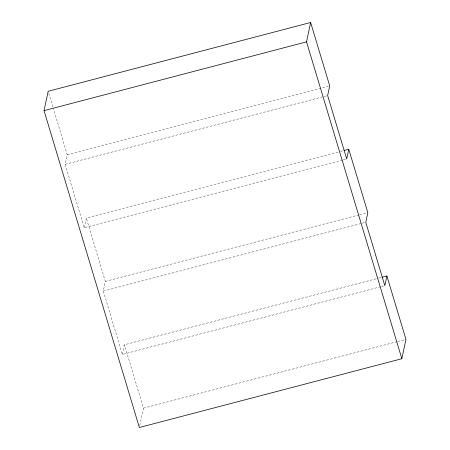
<?xml version="1.0" encoding="UTF-8"?>
<svg xmlns="http://www.w3.org/2000/svg" width="450" height="450" viewBox="0 0 450 450"><rect width="100%" height="100%" fill="white"/><g stroke="black" fill="none" stroke-linecap="round" stroke-linejoin="round"><path stroke-width="0.34" stroke-dasharray="2.25 1.69" d="M342.63 159.992L84.229 227.706L65.166 164.334L67.224 154.654L53.578 109.294M84.229 227.706L86.288 218.031L339.924 151.56M380.756 286.734L122.355 354.448L103.292 291.077L105.345 281.402L86.288 218.031M122.355 354.448L124.408 344.773L378.051 278.308M139.781 425.498L143.471 408.144L124.408 344.773M67.224 154.654L328.343 86.231M65.166 164.334L323.567 96.621M324.248 96.441L327.645 95.552M340.605 151.386L343.327 150.671M343.311 159.812L346.708 158.923M105.345 281.402L358.988 214.931M359.668 214.757L367.83 212.619M103.292 291.077L361.693 223.363M362.374 223.183L365.771 222.294M378.731 278.128L381.454 277.414M381.437 286.56L384.834 285.666M143.471 408.144L397.114 341.679M397.794 341.499L405.956 339.362M48.763 93.285L53.376 108.63"/><path stroke-width="0.67" d="M382.129 277.239L386.893 275.991L405.956 339.362L401.839 358.718L139.359 427.5L44.044 110.638L48.161 91.282L310.641 22.5L329.704 85.871L327.645 95.552L346.708 158.923L348.767 149.243L344.008 150.491M401.839 358.718L306.529 41.856L310.641 22.5M386.893 275.991L384.834 285.666L365.771 222.294L367.83 212.619L348.767 149.243M44.044 110.638L306.529 41.856"/></g></svg>
